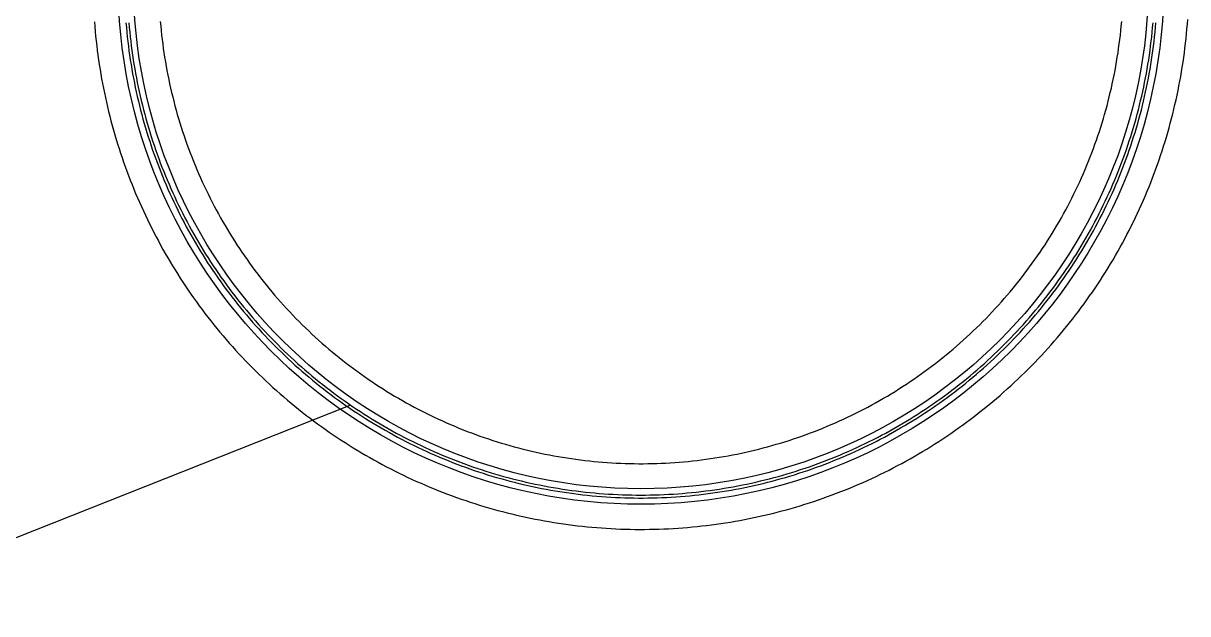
# Model space of a CAD drawing. Header units: metres. Extents: x -352 to 1414, y 67 to 1317.
# Drawn here: x 312.7 to 591, y 356.5 to 497.5 of the extents above; entities that cross this region are included whole.
import ezdxf

# ---------------------------------------------------------------- set-up
doc = ezdxf.new("R2010")
doc.units = ezdxf.units.M
doc.layers.add('Page1', color=7, linetype='CONTINUOUS')

msp = doc.modelspace()

# ---------------------------------------------------------------- linework, layer by layer
at = {"layer": 'Page1'}
msp.add_line((390.793008, 406.250482), (129.606277, 302.800052), dxfattribs=at)
for points in [[(329.711945, 497.890015), (329.80188, 496.748779), (329.901794, 495.608368), (330.011658, 494.468903), (330.1315, 493.330414), (330.261261, 492.192993), (330.40097, 491.056793), (330.550598, 489.921814), (330.710144, 488.788208), (330.879578, 487.656067), (331.058929, 486.525421), (331.248108, 485.396362), (331.447174, 484.269043), (331.656097, 483.143494), (331.874817, 482.019806), (332.103363, 480.898071), (332.341705, 479.778381), (332.589813, 478.660797), (332.847687, 477.545441), (333.115295, 476.432404), (333.392609, 475.321716), (333.679657, 474.213501), (333.976349, 473.107849), (334.282684, 472.004822), (334.598663, 470.90451), (334.924225, 469.807007), (335.259369, 468.712402), (335.604065, 467.620728), (335.958313, 466.532135), (336.322052, 465.446686), (336.695251, 464.364441), (337.077881, 463.285522), (337.46994, 462.209961), (337.871399, 461.137878), (338.282196, 460.069366), (338.702301, 459.004456), (339.131714, 457.943268), (339.570374, 456.885864), (340.01828, 455.832336), (340.475342, 454.782776), (340.941589, 453.737244), (341.416931, 452.695831), (341.901367, 451.6586), (342.394836, 450.625641), (342.897339, 449.597046), (343.408783, 448.572876), (343.929169, 447.553223), (344.458435, 446.538147), (344.996582, 445.52771), (345.543518, 444.522064), (346.099213, 443.52121), (346.663635, 442.525238), (347.236755, 441.534241), (347.818512, 440.548309), (348.408844, 439.567474), (349.007721, 438.591858), (349.615112, 437.62149), (350.230988, 436.656494), (350.855225, 435.696899), (351.487854, 434.742798), (352.128784, 433.794281), (352.777985, 432.851379), (353.435394, 431.914185), (354.100983, 430.982788), (354.774658, 430.05722), (355.456421, 429.137604), (356.146179, 428.223938), (356.843903, 427.316376), (357.54953, 426.414917), (358.263031, 425.519684), (358.984283, 424.630707), (359.713318, 423.748077), (360.450012, 422.871826), (361.194336, 422.002075), (361.946228, 421.138824), (362.705658, 420.282227), (363.472534, 419.432251), (364.246796, 418.58905), (365.028412, 417.752625), (365.817291, 416.923065), (366.613403, 416.100433), (367.416656, 415.28479), (368.22702, 414.476196), (369.044434, 413.674713), (369.868805, 412.880402), (370.700073, 412.093323), (371.538208, 411.313538), (372.383118, 410.541107), (373.234741, 409.776093), (374.093018, 409.018555), (374.957886, 408.268555), (375.829285, 407.526123), (376.707123, 406.791321), (377.591339, 406.06424), (378.481903, 405.34491), (379.378693, 404.633392), (380.281677, 403.929749), (381.190796, 403.234009), (382.105927, 402.546234), (383.027039, 401.866486), (383.954071, 401.194824), (384.886932, 400.531281), (385.825562, 399.875916), (386.769867, 399.22879), (387.719818, 398.589935), (388.675293, 397.959381), (389.63623, 397.337219), (390.6026, 396.72348), (391.57428, 396.118225), (392.551208, 395.521454), (393.533295, 394.933258), (394.520508, 394.353668), (395.512756, 393.782715), (396.509949, 393.220459), (397.512024, 392.666962), (398.51889, 392.122223), (399.530457, 391.586304), (400.546692, 391.059235), (401.567505, 390.541077), (402.592773, 390.03186), (403.622467, 389.531616), (404.656494, 389.040405), (405.694794, 388.558228), (406.737244, 388.085175), (407.783783, 387.621216), (408.834351, 387.166443), (409.888855, 386.720856), (410.947205, 386.284485), (412.009338, 385.857422), (413.075165, 385.439606), (414.144592, 385.031158), (415.217529, 384.63205), (416.293945, 384.24234), (417.373688, 383.862061), (418.456757, 383.491241), (419.542999, 383.129883), (420.632355, 382.778015), (421.724762, 382.435699), (422.820099, 382.102936), (423.918335, 381.779755), (425.019318, 381.466187), (426.123016, 381.162262), (427.229309, 380.867981), (428.338165, 380.583374), (429.449432, 380.308502), (430.56308, 380.043304), (431.678986, 379.787872), (432.797089, 379.542206), (433.917297, 379.306305), (435.03952, 379.080231), (436.163696, 378.863953), (437.289703, 378.657501), (438.41748, 378.460907), (439.546906, 378.27417), (440.677948, 378.097321), (441.810486, 377.930328), (442.944427, 377.773285), (444.079712, 377.626129), (445.216248, 377.488892), (446.353912, 377.361603), (447.492676, 377.244263), (448.632385, 377.136902), (449.77301, 377.039459), (450.914459, 376.952026), (452.05661, 376.874542), (453.199402, 376.807068), (454.342712, 376.749573), (455.486511, 376.702057), (456.630676, 376.664551), (457.775116, 376.637024), (458.919769, 376.619537), (460.064514, 376.61203), (461.20929, 376.614532), (462.354004, 376.627045), (463.498566, 376.649536), (464.642883, 376.682037), (465.786865, 376.724548), (466.93042, 376.777069), (468.073486, 376.839569), (469.215973, 376.912048), (470.357788, 376.994507), (471.49881, 377.086945), (472.639008, 377.189331), (473.778259, 377.301697), (474.916473, 377.424011), (476.053589, 377.556274), (477.189514, 377.698456), (478.324127, 377.850555), (479.457397, 378.012573), (480.589172, 378.184509), (481.719421, 378.366302), (482.848053, 378.557983), (483.974945, 378.759491), (485.100037, 378.970856), (486.223236, 379.192047), (487.344482, 379.423035), (488.463654, 379.663818), (489.580658, 379.914368), (490.695465, 380.174683), (491.807922, 380.444733), (492.917999, 380.724487), (494.025574, 381.013916), (495.130585, 381.313019), (496.232941, 381.621765), (497.33255, 381.940155), (498.429352, 382.268127), (499.523224, 382.605652), (500.614136, 382.952759), (501.701935, 383.309357), (502.786591, 383.675476), (503.868011, 384.051025), (504.946106, 384.436035), (506.020813, 384.830444), (507.09201, 385.234222), (508.159637, 385.647339), (509.223602, 386.069794), (510.283875, 386.501526), (511.340302, 386.942505), (512.392822, 387.39267), (513.441406, 387.852051), (514.485901, 388.320557), (515.526306, 388.798187), (516.562439, 389.284882), (517.59436, 389.780609), (518.621826, 390.28537), (519.644897, 390.799042), (520.663391, 391.321655), (521.677307, 391.853149), (522.686584, 392.393494), (523.69104, 392.942627), (524.690674, 393.500519), (525.685425, 394.067108), (526.675171, 394.642395), (527.65979, 395.226288), (528.639343, 395.818756), (529.613647, 396.4198), (530.582703, 397.029297), (531.546326, 397.647247), (532.504578, 398.273621), (533.457275, 398.908325), (534.404419, 399.551331), (535.345886, 400.202576), (536.281616, 400.86203), (537.211609, 401.529663), (538.135681, 402.205353), (539.053833, 402.88913), (539.965942, 403.580872), (540.872009, 404.280579), (541.771912, 404.98819), (542.665588, 405.703613), (543.552979, 406.426819), (544.434021, 407.157776), (545.308655, 407.896393), (546.176758, 408.642609), (547.038391, 409.396393), (547.893311, 410.157684), (548.741577, 410.926392), (549.58313, 411.702515), (550.417847, 412.485962), (551.245667, 413.276642), (552.066589, 414.074554), (552.880432, 414.879608), (553.687256, 415.691742), (554.487, 416.510864), (555.27948, 417.336975), (556.064758, 418.169983), (556.842712, 419.009796), (557.613281, 419.856415), (558.376404, 420.709686), (559.13208, 421.569641), (559.880188, 422.436127), (560.620728, 423.309143), (561.353577, 424.188599), (562.078735, 425.074402), (562.796143, 425.966522), (563.505676, 426.864868), (564.207336, 427.769409), (564.901123, 428.680023), (565.586853, 429.596649), (566.264587, 430.519257), (566.934265, 431.447754), (567.595764, 432.38205), (568.249084, 433.322113), (568.894165, 434.267853), (569.530945, 435.219177), (570.159363, 436.176025), (570.779419, 437.138336), (571.391052, 438.106018), (571.994202, 439.07901), (572.588806, 440.057251), (573.174866, 441.040649), (573.752319, 442.029114), (574.321106, 443.022614), (574.881165, 444.021027), (575.432495, 445.024292), (575.975037, 446.032349), (576.508728, 447.045105), (577.033569, 448.062469), (577.5495, 449.084412), (578.056458, 450.110809), (578.554443, 451.141571), (579.043396, 452.176697), (579.523315, 453.216003), (579.99408, 454.259491), (580.45575, 455.307068), (580.908264, 456.358612), (581.351501, 457.414093), (581.785583, 458.473389), (582.210327, 459.536438), (582.625793, 460.60318), (583.031921, 461.673492), (583.42865, 462.747314), (583.81604, 463.824585), (584.19397, 464.905151), (584.562439, 465.989014), (584.921387, 467.07605), (585.270874, 468.166199), (585.61084, 469.259338), (585.941162, 470.355408), (586.261963, 471.454315), (586.57312, 472.556), (586.874634, 473.660339), (587.166504, 474.767303), (587.448669, 475.87674), (587.72113, 476.988647), (587.983887, 478.102844), (588.236877, 479.21933), (588.480103, 480.337952), (588.713562, 481.458679), (588.937195, 482.58139), (589.151001, 483.706024), (589.35498, 484.832489), (589.549133, 485.960693), (589.733398, 487.090546), (589.907776, 488.221954), (590.072266, 489.354858), (590.226868, 490.489136), (590.371521, 491.624725), (590.506287, 492.761566), (590.631104, 493.899506), (590.745911, 495.038513), (590.85083, 496.178467), (590.94574, 497.319305), (591.030701, 498.460938)], [(337.255798, 497.617279), (337.350739, 496.509613), (337.455658, 495.402893), (337.570526, 494.297119), (337.695374, 493.192444), (337.830139, 492.088959), (337.974823, 490.986694), (338.129425, 489.885803), (338.293945, 488.786316), (338.468353, 487.688385), (338.652618, 486.592072), (338.846771, 485.497437), (339.050751, 484.404602), (339.264557, 483.31366), (339.48819, 482.22467), (339.721619, 481.137756), (339.964813, 480.052979), (340.217743, 478.970428), (340.480438, 477.890198), (340.752838, 476.812378), (341.034912, 475.737061), (341.326691, 474.664307), (341.628082, 473.594238), (341.939117, 472.526947), (342.259735, 471.462463), (342.589905, 470.40094), (342.929626, 469.342407), (343.27887, 468.286987), (343.637604, 467.234741), (344.005798, 466.18576), (344.383392, 465.140167), (344.770416, 464.097992), (345.166779, 463.059357), (345.572479, 462.024323), (345.987488, 460.992981), (346.411774, 459.965424), (346.845276, 458.941711), (347.287994, 457.921967), (347.739868, 456.90625), (348.200836, 455.894623), (348.670929, 454.887177), (349.150055, 453.884033), (349.638184, 452.885223), (350.135315, 451.890869), (350.641357, 450.901001), (351.156281, 449.915741), (351.680054, 448.93515), (352.212646, 447.95932), (352.753998, 446.988342), (353.304047, 446.022247), (353.862793, 445.061157), (354.430145, 444.105133), (355.006104, 443.154236), (355.590607, 442.208588), (356.183563, 441.26825), (356.784973, 440.333252), (357.394806, 439.403717), (358.012939, 438.479736), (358.639404, 437.56134), (359.274078, 436.64859), (359.916962, 435.741638), (360.567963, 434.840485), (361.227051, 433.945221), (361.894196, 433.055939), (362.569305, 432.172699), (363.252319, 431.295563), (363.943237, 430.424622), (364.641937, 429.559937), (365.348419, 428.701569), (366.062561, 427.849579), (366.784393, 427.004089), (367.513763, 426.1651), (368.250671, 425.332733), (368.995056, 424.507019), (369.746826, 423.688019), (370.505951, 422.875854), (371.272339, 422.070526), (372.045959, 421.272156), (372.826721, 420.480774), (373.614594, 419.696442), (374.409485, 418.91925), (375.211334, 418.149231), (376.020081, 417.386475), (376.835663, 416.631012), (377.65802, 415.882935), (378.487061, 415.142303), (379.322754, 414.409149), (380.165009, 413.683533), (381.013763, 412.965546), (381.868927, 412.255219), (382.730469, 411.552612), (383.598297, 410.857819), (384.472351, 410.170837), (385.352539, 409.49176), (386.238831, 408.820618), (387.131104, 408.157501), (388.029327, 407.502441), (388.93338, 406.855499), (389.843231, 406.216705), (390.75882, 405.586151), (391.680023, 404.963837), (392.606812, 404.349854), (393.539063, 403.744232), (394.476746, 403.147034), (395.419769, 402.558289), (396.368042, 401.978058), (397.321503, 401.406403), (398.28006, 400.843353), (399.243652, 400.28894), (400.212219, 399.743225), (401.185638, 399.206268), (402.163849, 398.67807), (403.14679, 398.158722), (404.134369, 397.648224), (405.126465, 397.146637), (406.123077, 396.654022), (407.124054, 396.17038), (408.129364, 395.69577), (409.138916, 395.230225), (410.152588, 394.773773), (411.170349, 394.326508), (412.192078, 393.888397), (413.217712, 393.459503), (414.247192, 393.039856), (415.280365, 392.629486), (416.31723, 392.228424), (417.357635, 391.836731), (418.40155, 391.454437), (419.448853, 391.081512), (420.499451, 390.718048), (421.553284, 390.364075), (422.610291, 390.019592), (423.670319, 389.684631), (424.733337, 389.359222), (425.799225, 389.043396), (426.86795, 388.737183), (427.939362, 388.440613), (429.013397, 388.153687), (430.089966, 387.876434), (431.169006, 387.608887), (432.250397, 387.351074), (433.334076, 387.102997), (434.419952, 386.864685), (435.507904, 386.636169), (436.59787, 386.41745), (437.689789, 386.208527), (438.783539, 386.00946), (439.878998, 385.820251), (440.976166, 385.6409), (442.07486, 385.471466), (443.175079, 385.31189), (444.276642, 385.162231), (445.379547, 385.022522), (446.483643, 384.8927), (447.588867, 384.772858), (448.695129, 384.662964), (449.802338, 384.563019), (450.9104, 384.473053), (452.019226, 384.393066), (453.128723, 384.323059), (454.2388, 384.263031), (455.349396, 384.213013), (456.460358, 384.173004), (457.571686, 384.142975), (458.683197, 384.122986), (459.794861, 384.112976), (460.906555, 384.112976), (462.018219, 384.122986), (463.129761, 384.142975), (464.241058, 384.173004), (465.352051, 384.213013), (466.462616, 384.263031), (467.572693, 384.323059), (468.68219, 384.393066), (469.791016, 384.473053), (470.899078, 384.563019), (472.006287, 384.662964), (473.112549, 384.772858), (474.217773, 384.8927), (475.321869, 385.022522), (476.424774, 385.162231), (477.526367, 385.31189), (478.626556, 385.471466), (479.725281, 385.6409), (480.822418, 385.820251), (481.917908, 386.00946), (483.011627, 386.208527), (484.103546, 386.41745), (485.193512, 386.636169), (486.281464, 386.864685), (487.36734, 387.102997), (488.451019, 387.351074), (489.53241, 387.608887), (490.61145, 387.876434), (491.688019, 388.153687), (492.762054, 388.440613), (493.833466, 388.737183), (494.902191, 389.043396), (495.968079, 389.359222), (497.031097, 389.684631), (498.091156, 390.019592), (499.148132, 390.364075), (500.201965, 390.718048), (501.252594, 391.081512), (502.299896, 391.454437), (503.343781, 391.836731), (504.384186, 392.228424), (505.421051, 392.629486), (506.454254, 393.039856), (507.483704, 393.459503), (508.509338, 393.888397), (509.531067, 394.326508), (510.548828, 394.773773), (511.562531, 395.230225), (512.572021, 395.69577), (513.577332, 396.17038), (514.578369, 396.654022), (515.574951, 397.146637), (516.567078, 397.648224), (517.554626, 398.158722), (518.537537, 398.67807), (519.515808, 399.206268), (520.489197, 399.743225), (521.457764, 400.28894), (522.421326, 400.843353), (523.379944, 401.406403), (524.333374, 401.978058), (525.281677, 402.558289), (526.22467, 403.147034), (527.162354, 403.744232), (528.094604, 404.349854), (529.021423, 404.963837), (529.942627, 405.586151), (530.858154, 406.216705), (531.768005, 406.855499), (532.672119, 407.502441), (533.570313, 408.157501), (534.462585, 408.820618), (535.348877, 409.49176), (536.229065, 410.170837), (537.103088, 410.857819), (537.970947, 411.552612), (538.832458, 412.255219), (539.687683, 412.965546), (540.536438, 413.683533), (541.378662, 414.409149), (542.214355, 415.142303), (543.043396, 415.882935), (543.865784, 416.631012), (544.681335, 417.386475), (545.490112, 418.149231), (546.291931, 418.91925), (547.086853, 419.696442), (547.874695, 420.480774), (548.655457, 421.272156), (549.429077, 422.070526), (550.195496, 422.875854), (550.95459, 423.688019), (551.70636, 424.507019), (552.450745, 425.332733), (553.187683, 426.1651), (553.917053, 427.004089), (554.638855, 427.849579), (555.353027, 428.701569), (556.059448, 429.559937), (556.758179, 430.424622), (557.449097, 431.295563), (558.132141, 432.172699), (558.807251, 433.055939), (559.474365, 433.945221), (560.133484, 434.840485), (560.784485, 435.741638), (561.427368, 436.64859), (562.062012, 437.56134), (562.688477, 438.479736), (563.306641, 439.403717), (563.916443, 440.333252), (564.517822, 441.26825), (565.11084, 442.208588), (565.695313, 443.154236), (566.27124, 444.105133), (566.838623, 445.061157), (567.3974, 446.022247), (567.947449, 446.988342), (568.48877, 447.95932), (569.021362, 448.93515), (569.545166, 449.915741), (570.060059, 450.901001), (570.566101, 451.890869), (571.063232, 452.885223), (571.551392, 453.884033), (572.030518, 454.887177), (572.500549, 455.894623), (572.961548, 456.90625), (573.413452, 457.921967), (573.85614, 458.941711), (574.289673, 459.965424), (574.713928, 460.992981), (575.128906, 462.024323), (575.534668, 463.059357), (575.93103, 464.097992), (576.317993, 465.140167), (576.695618, 466.18576), (577.063843, 467.234741), (577.422546, 468.286987), (577.77179, 469.342407), (578.111511, 470.40094), (578.441711, 471.462463), (578.762329, 472.526947), (579.073364, 473.594238), (579.374756, 474.664307), (579.666504, 475.737061), (579.948608, 476.812378), (580.221008, 477.890198), (580.483643, 478.970428), (580.736633, 480.052979), (580.979797, 481.137756), (581.213257, 482.22467), (581.436829, 483.31366), (581.650696, 484.404602), (581.854675, 485.497437), (582.048767, 486.592072), (582.233093, 487.688385), (582.407471, 488.786316), (582.572021, 489.885803), (582.726624, 490.986694), (582.871277, 492.088959), (583.006042, 493.192444), (583.130859, 494.297119), (583.245789, 495.402893), (583.350708, 496.509613), (583.445618, 497.617279)], [(337.955811, 497.645416), (338.050751, 496.540924), (338.155701, 495.437317), (338.270569, 494.334717), (338.395416, 493.233185), (338.530182, 492.132813), (338.674866, 491.033722), (338.829498, 489.935974), (338.994019, 488.839661), (339.168427, 487.744873), (339.352692, 486.651733), (339.546844, 485.560272), (339.750824, 484.470642), (339.964661, 483.382874), (340.188293, 482.297089), (340.421692, 481.213348), (340.664917, 480.131775), (340.917847, 479.052429), (341.180542, 477.975433), (341.452942, 476.900818), (341.735016, 475.828735), (342.026764, 474.759247), (342.328156, 473.692413), (342.639191, 472.628357), (342.959778, 471.567139), (343.289948, 470.508881), (343.629669, 469.453613), (343.978912, 468.401489), (344.337616, 467.352539), (344.70578, 466.306885), (345.083374, 465.264587), (345.470337, 464.225739), (345.866699, 463.19043), (346.272369, 462.158752), (346.687347, 461.130768), (347.111572, 460.106567), (347.545044, 459.086243), (347.987701, 458.069885), (348.439514, 457.057556), (348.900452, 456.049347), (349.370453, 455.045319), (349.849518, 454.045593), (350.337585, 453.050232), (350.834625, 452.059326), (351.340576, 451.072937), (351.855438, 450.091156), (352.37912, 449.114075), (352.911591, 448.141754), (353.45285, 447.174255), (354.002777, 446.211731), (354.561401, 445.254181), (355.128662, 444.301697), (355.704468, 443.354401), (356.288818, 442.412323), (356.881622, 441.475586), (357.48288, 440.54422), (358.092529, 439.618317), (358.71051, 438.697937), (359.336761, 437.783203), (359.971252, 436.874146), (360.613922, 435.970856), (361.264709, 435.073425), (361.923584, 434.181885), (362.590485, 433.296326), (363.26535, 432.41684), (363.94812, 431.543457), (364.638733, 430.6763), (365.337189, 429.815399), (366.043365, 428.960846), (366.757202, 428.112671), (367.478699, 427.270996), (368.207764, 426.435883), (368.944305, 425.607391), (369.688324, 424.785553), (370.439728, 423.97049), (371.198456, 423.162231), (371.964447, 422.36084), (372.737671, 421.566406), (373.518005, 420.778992), (374.30542, 419.998657), (375.099854, 419.225464), (375.901215, 418.459473), (376.709473, 417.700745), (377.524536, 416.949341), (378.346375, 416.205322), (379.174896, 415.46875), (380.01001, 414.739716), (380.851685, 414.018219), (381.699829, 413.304352), (382.554382, 412.598175), (383.415283, 411.89975), (384.28244, 411.209137), (385.155823, 410.526337), (386.035309, 409.851501), (386.920868, 409.184601), (387.812408, 408.525726), (388.709869, 407.874908), (389.613129, 407.232239), (390.522186, 406.597778), (391.436951, 405.971497), (392.3573, 405.353546), (393.283203, 404.743896), (394.214569, 404.142639), (395.151306, 403.549805), (396.093384, 402.965485), (397.04071, 402.389648), (397.993164, 401.822418), (398.950714, 401.263794), (399.913269, 400.713837), (400.880737, 400.172607), (401.853058, 399.640137), (402.830139, 399.116425), (403.81192, 398.601593), (404.798309, 398.095642), (405.789246, 397.598602), (406.784607, 397.110535), (407.784332, 396.63147), (408.78833, 396.161469), (409.796539, 395.700531), (410.808868, 395.248718), (411.825256, 394.806061), (412.845581, 394.372589), (413.869751, 393.948334), (414.897736, 393.533386), (415.929443, 393.127686), (416.964752, 392.731354), (418.003571, 392.34436), (419.045868, 391.966797), (420.091553, 391.598633), (421.140472, 391.239899), (422.192627, 390.890686), (423.247864, 390.550964), (424.306152, 390.220795), (425.36734, 389.900177), (426.431396, 389.589172), (427.49823, 389.287781), (428.567719, 388.996033), (429.639832, 388.713928), (430.714417, 388.441559), (431.791412, 388.178864), (432.870758, 387.925903), (433.952332, 387.682709), (435.036072, 387.44928), (436.121857, 387.225647), (437.209625, 387.011841), (438.299286, 386.807861), (439.390717, 386.613708), (440.483887, 386.429413), (441.578644, 386.255005), (442.674957, 386.090485), (443.772705, 385.935883), (444.871796, 385.791168), (445.972168, 385.656403), (447.0737, 385.531586), (448.1763, 385.416687), (449.279907, 385.311768), (450.38443, 385.216797), (451.489746, 385.131836), (452.595764, 385.056824), (453.702454, 384.991821), (454.809662, 384.936798), (455.917328, 384.891785), (457.02536, 384.85675), (458.133667, 384.831726), (459.242126, 384.816711), (460.350708, 384.811707), (461.45929, 384.816711), (462.567749, 384.831726), (463.676056, 384.85675), (464.784088, 384.891785), (465.891754, 384.936798), (466.998962, 384.991821), (468.105652, 385.056824), (469.21167, 385.131836), (470.317017, 385.216797), (471.421509, 385.311768), (472.525116, 385.416687), (473.627716, 385.531586), (474.729248, 385.656403), (475.82962, 385.791168), (476.928711, 385.935883), (478.026459, 386.090485), (479.122772, 386.255005), (480.217529, 386.429413), (481.310699, 386.613708), (482.40213, 386.807861), (483.491791, 387.011841), (484.579559, 387.225647), (485.665344, 387.44928), (486.749084, 387.682709), (487.830658, 387.925903), (488.910004, 388.178864), (489.987, 388.441559), (491.061584, 388.713928), (492.133698, 388.996033), (493.203186, 389.287781), (494.27002, 389.589172), (495.334076, 389.900177), (496.395294, 390.220795), (497.453552, 390.550964), (498.508789, 390.890686), (499.560944, 391.239899), (500.609894, 391.598633), (501.655548, 391.966797), (502.697845, 392.34436), (503.736694, 392.731354), (504.772003, 393.127686), (505.80368, 393.533386), (506.831665, 393.948334), (507.855865, 394.372589), (508.87619, 394.806061), (509.892548, 395.248718), (510.904877, 395.700531), (511.913086, 396.161469), (512.917114, 396.63147), (513.916809, 397.110535), (514.91217, 397.598602), (515.903076, 398.095642), (516.889465, 398.601593), (517.871277, 399.116425), (518.848328, 399.640137), (519.820679, 400.172607), (520.788147, 400.713837), (521.750732, 401.263794), (522.708252, 401.822418), (523.660706, 402.389648), (524.608032, 402.965485), (525.55011, 403.549805), (526.486877, 404.142639), (527.418213, 404.743896), (528.344116, 405.353546), (529.264465, 405.971497), (530.179199, 406.597778), (531.088257, 407.232239), (531.991577, 407.874908), (532.889038, 408.525726), (533.780579, 409.184601), (534.666077, 409.851501), (535.545593, 410.526337), (536.418945, 411.209137), (537.286133, 411.89975), (538.147034, 412.598175), (539.001587, 413.304352), (539.849731, 414.018219), (540.691406, 414.739716), (541.52655, 415.46875), (542.355042, 416.205322), (543.17688, 416.949341), (543.991943, 417.700745), (544.800232, 418.459473), (545.601563, 419.225464), (546.395996, 419.998657), (547.183411, 420.778992), (547.963745, 421.566406), (548.736938, 422.36084), (549.50293, 423.162231), (550.261658, 423.97049), (551.013062, 424.785553), (551.75708, 425.607391), (552.493652, 426.435883), (553.222717, 427.270996), (553.944214, 428.112671), (554.658081, 428.960846), (555.364258, 429.815399), (556.062683, 430.6763), (556.753296, 431.543457), (557.436096, 432.41684), (558.110962, 433.296326), (558.777832, 434.181885), (559.436707, 435.073425), (560.087524, 435.970856), (560.730164, 436.874146), (561.364685, 437.783203), (561.990906, 438.697937), (562.608887, 439.618317), (563.218506, 440.54422), (563.819763, 441.475586), (564.412598, 442.412323), (564.996948, 443.354401), (565.572754, 444.301697), (566.140015, 445.254181), (566.698608, 446.211731), (567.248596, 447.174255), (567.789795, 448.141754), (568.322327, 449.114075), (568.846008, 450.091156), (569.36084, 451.072937), (569.86676, 452.059326), (570.363831, 453.050232), (570.851868, 454.045593), (571.330933, 455.045319), (571.800964, 456.049347), (572.261902, 457.057556), (572.713745, 458.069885), (573.156372, 459.086243), (573.589844, 460.106567), (574.014099, 461.130768), (574.429077, 462.158752), (574.834717, 463.19043), (575.231079, 464.225739), (575.618042, 465.264587), (575.995667, 466.306885), (576.363831, 467.352539), (576.722534, 468.401489), (577.071716, 469.453613), (577.411438, 470.508881), (577.741638, 471.567139), (578.062256, 472.628357), (578.37323, 473.692413), (578.674622, 474.759247), (578.966431, 475.828735), (579.248474, 476.900818), (579.520874, 477.975433), (579.783569, 479.052429), (580.036499, 480.131775), (580.279724, 481.213348), (580.513123, 482.297089), (580.736755, 483.382874), (580.950562, 484.470642), (581.154602, 485.560272), (581.348694, 486.651733), (581.53302, 487.744873), (581.707397, 488.839661), (581.871948, 489.935974), (582.02655, 491.033722), (582.171265, 492.132813), (582.30603, 493.233185), (582.430847, 494.334717), (582.545715, 495.437317), (582.650635, 496.540924), (582.745605, 497.645416)], [(345.456299, 497.949371), (345.551361, 496.878754), (345.656403, 495.809052), (345.771393, 494.740356), (345.896362, 493.672791), (346.031281, 492.606445), (346.176117, 491.541412), (346.330902, 490.477753), (346.495575, 489.415588), (346.670166, 488.355011), (346.854614, 487.296112), (347.04892, 486.238983), (347.253082, 485.183685), (347.467072, 484.130371), (347.690857, 483.079071), (347.924469, 482.029907), (348.167816, 480.982971), (348.420929, 479.938354), (348.683777, 478.896118), (348.956299, 477.856415), (349.238525, 476.819275), (349.530426, 475.784821), (349.831909, 474.753113), (350.143036, 473.724274), (350.463715, 472.698395), (350.793976, 471.675537), (351.133728, 470.655792), (351.482971, 469.639252), (351.841705, 468.626038), (352.209839, 467.616211), (352.587372, 466.609833), (352.974274, 465.607025), (353.370514, 464.60788), (353.776062, 463.612488), (354.190857, 462.62088), (354.614868, 461.633209), (355.048096, 460.649536), (355.490448, 459.669922), (355.941925, 458.694489), (356.402466, 457.723297), (356.87204, 456.75647), (357.350616, 455.794037), (357.838135, 454.836121), (358.334595, 453.882782), (358.839874, 452.934113), (359.354004, 451.990173), (359.876892, 451.051086), (360.408539, 450.116943), (360.948853, 449.187744), (361.497803, 448.263672), (362.055328, 447.344727), (362.621429, 446.43103), (363.196014, 445.522644), (363.779022, 444.619659), (364.370453, 443.722137), (364.970184, 442.83017), (365.578247, 441.943848), (366.194519, 441.063232), (366.819, 440.188385), (367.451569, 439.319397), (368.092255, 438.45636), (368.740936, 437.599304), (369.397552, 436.748352), (370.062103, 435.903564), (370.734497, 435.065002), (371.414703, 434.232727), (372.1026, 433.40686), (372.798187, 432.587433), (373.501373, 431.774506), (374.212097, 430.968201), (374.930328, 430.168518), (375.655975, 429.37558), (376.388977, 428.589447), (377.129272, 427.810181), (377.876801, 427.037872), (378.6315, 426.272522), (379.393311, 425.514282), (380.16214, 424.763153), (380.937958, 424.019226), (381.720673, 423.282562), (382.510193, 422.553223), (383.306519, 421.831299), (384.109528, 421.116791), (384.919128, 420.409821), (385.735321, 419.710449), (386.557983, 419.018677), (387.387085, 418.334625), (388.222504, 417.658356), (389.064178, 416.989868), (389.912048, 416.329254), (390.766052, 415.676605), (391.626129, 415.031921), (392.492157, 414.395264), (393.364075, 413.766754), (394.241821, 413.146362), (395.125305, 412.53421), (396.014465, 411.930298), (396.90921, 411.334686), (397.809448, 410.747467), (398.715149, 410.168671), (399.626221, 409.598328), (400.542542, 409.036499), (401.46405, 408.483246), (402.390717, 407.938599), (403.322388, 407.402649), (404.259033, 406.875366), (405.200531, 406.356842), (406.146851, 405.847137), (407.097839, 405.346252), (408.053497, 404.854279), (409.013672, 404.371216), (409.978333, 403.897125), (410.947357, 403.432068), (411.920685, 402.976044), (412.898193, 402.529144), (413.879852, 402.091339), (414.86554, 401.66272), (415.855194, 401.243317), (416.848694, 400.83313), (417.846008, 400.432251), (418.846985, 400.04068), (419.851563, 399.658447), (420.85968, 399.285583), (421.871216, 398.92215), (422.886108, 398.568176), (423.904266, 398.223663), (424.925568, 397.888672), (425.949951, 397.563202), (426.977325, 397.247284), (428.007599, 396.940979), (429.04071, 396.644287), (430.076508, 396.357208), (431.11496, 396.079834), (432.155914, 395.812134), (433.199371, 395.554169), (434.245148, 395.305939), (435.293213, 395.067444), (436.343445, 394.838745), (437.395782, 394.619843), (438.450104, 394.410767), (439.506317, 394.211548), (440.564331, 394.022156), (441.624084, 393.842621), (442.685486, 393.673004), (443.748383, 393.513275), (444.812744, 393.363464), (445.878448, 393.223602), (446.945435, 393.093658), (448.01355, 392.973663), (449.082764, 392.863617), (450.152954, 392.76358), (451.223999, 392.673492), (452.295868, 392.593414), (453.368439, 392.523315), (454.44162, 392.463226), (455.515289, 392.413147), (456.589386, 392.373077), (457.663818, 392.343018), (458.738495, 392.322998), (459.813293, 392.312958), (460.888123, 392.312958), (461.962952, 392.322998), (463.037598, 392.343018), (464.11203, 392.373077), (465.186127, 392.413147), (466.259827, 392.463226), (467.332977, 392.523315), (468.405548, 392.593414), (469.477417, 392.673492), (470.548462, 392.76358), (471.618652, 392.863617), (472.687866, 392.973663), (473.755981, 393.093658), (474.822968, 393.223602), (475.888672, 393.363464), (476.953033, 393.513275), (478.01593, 393.673004), (479.077332, 393.842621), (480.137085, 394.022156), (481.195099, 394.211548), (482.251343, 394.410767), (483.305634, 394.619843), (484.357971, 394.838745), (485.408203, 395.067444), (486.456268, 395.305939), (487.502075, 395.554169), (488.545502, 395.812134), (489.586487, 396.079834), (490.624908, 396.357208), (491.660736, 396.644287), (492.693817, 396.940979), (493.724091, 397.247284), (494.751465, 397.563202), (495.775848, 397.888672), (496.79718, 398.223663), (497.815308, 398.568176), (498.8302, 398.92215), (499.841736, 399.285583), (500.849854, 399.658447), (501.854431, 400.04068), (502.855438, 400.432251), (503.852722, 400.83313), (504.846222, 401.243317), (505.835876, 401.66272), (506.821564, 402.091339), (507.803223, 402.529144), (508.780731, 402.976044), (509.754059, 403.432068), (510.723083, 403.897125), (511.687744, 404.371216), (512.647949, 404.854279), (513.603577, 405.346252), (514.554565, 405.847137), (515.500916, 406.356842), (516.442383, 406.875366), (517.379028, 407.402649), (518.31073, 407.938599), (519.237366, 408.483246), (520.158875, 409.036499), (521.075195, 409.598328), (521.986267, 410.168671), (522.891968, 410.747467), (523.792236, 411.334686), (524.686951, 411.930298), (525.576111, 412.53421), (526.459595, 413.146362), (527.337341, 413.766754), (528.20929, 414.395264), (529.075317, 415.031921), (529.935364, 415.676605), (530.789368, 416.329254), (531.637268, 416.989868), (532.478943, 417.658356), (533.314331, 418.334625), (534.143433, 419.018677), (534.966125, 419.710449), (535.782288, 420.409821), (536.591919, 421.116791), (537.394897, 421.831299), (538.191223, 422.553223), (538.980774, 423.282562), (539.763489, 424.019226), (540.539246, 424.763153), (541.308105, 425.514282), (542.069885, 426.272522), (542.824585, 427.037872), (543.572144, 427.810181), (544.312439, 428.589447), (545.045471, 429.37558), (545.771118, 430.168518), (546.489319, 430.968201), (547.200073, 431.774506), (547.903259, 432.587433), (548.598816, 433.40686), (549.286743, 434.232727), (549.966919, 435.065002), (550.639282, 435.903564), (551.303833, 436.748352), (551.96051, 437.599304), (552.609192, 438.45636), (553.249817, 439.319397), (553.882446, 440.188385), (554.506897, 441.063232), (555.123169, 441.943848), (555.731201, 442.83017), (556.330994, 443.722137), (556.922363, 444.619659), (557.505432, 445.522644), (558.080017, 446.43103), (558.646057, 447.344727), (559.203613, 448.263672), (559.752563, 449.187744), (560.292908, 450.116943), (560.824524, 451.051086), (561.347412, 451.990173), (561.861511, 452.934113), (562.366821, 453.882782), (562.863281, 454.836121), (563.350769, 455.794037), (563.829346, 456.75647), (564.29895, 457.723297), (564.759521, 458.694489), (565.210999, 459.669922), (565.65332, 460.649536), (566.086548, 461.633209), (566.510559, 462.62088), (566.925354, 463.612488), (567.330872, 464.60788), (567.727112, 465.607025), (568.114014, 466.609833), (568.491577, 467.616211), (568.859741, 468.626038), (569.218445, 469.639252), (569.567688, 470.655792), (569.907471, 471.675537), (570.237671, 472.698395), (570.558411, 473.724274), (570.869507, 474.753113), (571.171021, 475.784821), (571.462891, 476.819275), (571.745117, 477.856415), (572.017639, 478.896118), (572.280457, 479.938354), (572.533569, 480.982971), (572.776978, 482.029907), (573.010559, 483.079071), (573.234375, 484.130371), (573.448364, 485.183685), (573.652527, 486.238983), (573.846802, 487.296112), (574.03125, 488.355011), (574.205872, 489.415588), (574.370544, 490.477753), (574.525269, 491.541412), (574.670166, 492.606445), (574.805054, 493.672791), (574.929993, 494.740356), (575.045044, 495.809052), (575.150085, 496.878754), (575.245117, 497.949371)]]:
    msp.add_lwpolyline(points, dxfattribs=at)
for radius in [125, 121.3]:
    msp.add_circle((460.35071, 507.611717), radius, dxfattribs=at)

doc.saveas('drawing.dxf')
